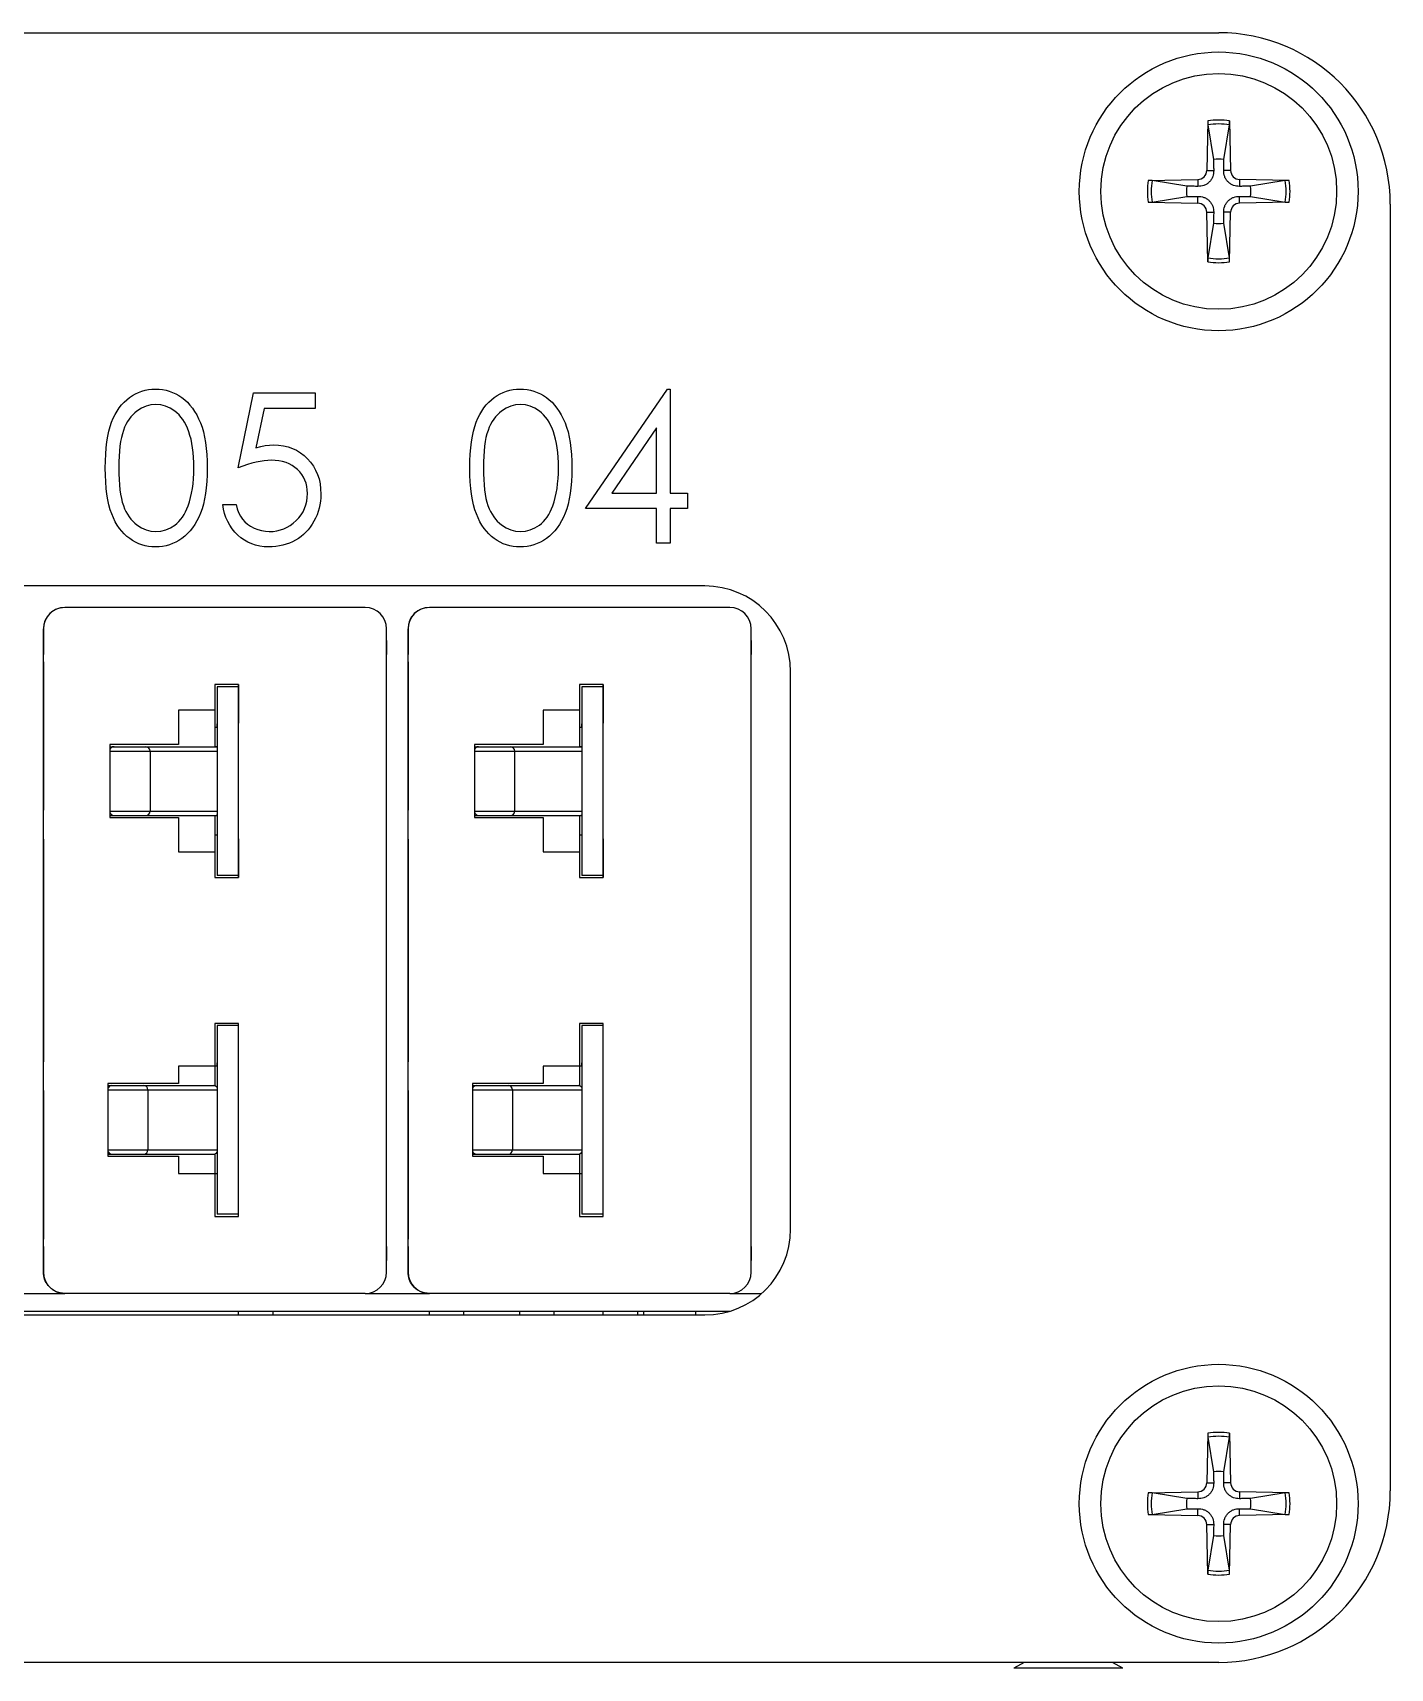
# Model space of a CAD drawing. Header units: millimetres. Extents: x -122 to 43, y -25 to 21.
# Drawn here: x 11.12 to 42.77, y -17.41 to 20.73 of the extents above; entities that cross this region are included whole.
import ezdxf

# ---------------------------------------------------------------- set-up
doc = ezdxf.new("R2010")
doc.units = ezdxf.units.MM

msp = doc.modelspace()

# ---------------------------------------------------------------- linework, layer by layer
at = {"color": 7, "linetype": 'Continuous', "lineweight": 25}
for p, q in [((-118.234, 20.729), (38.766, 20.729)), ((38.513, 18.672), (38.49, 17.516)), ((38.516, 18.58), (38.644, 17.771)), ((38.889, 17.771), (39.017, 18.58)), ((39.02, 18.672), (39.043, 17.516)), ((37.123, 17.282), (38.279, 17.305)), ((38.024, 17.152), (37.215, 17.279)), ((38.279, 17.305), (38.283, 17.145)), ((38.49, 17.516), (38.65, 17.512)), ((39.043, 17.516), (38.882, 17.512)), ((39.253, 17.305), (39.25, 17.145)), ((40.41, 17.282), (39.253, 17.305)), ((40.318, 17.279), (39.509, 17.152)), ((37.215, 16.778), (38.024, 16.906)), ((38.279, 16.752), (38.283, 16.913)), ((39.253, 16.752), (39.25, 16.913)), ((39.509, 16.906), (40.318, 16.778)), ((37.123, 16.775), (38.279, 16.752)), ((38.49, 16.542), (38.65, 16.545)), ((38.513, 15.385), (38.49, 16.542)), ((39.043, 16.542), (38.882, 16.545)), ((39.02, 15.385), (39.043, 16.542)), ((40.41, 16.775), (39.253, 16.752)), ((42.766, 16.729), (42.766, -13.271)), ((38.644, 16.286), (38.516, 15.477)), ((39.017, 15.477), (38.889, 16.286)), ((26.786, 7.829), (-106.554, 7.829)), ((18.866, 7.329), (11.866, 7.329)), ((27.366, 7.329), (20.366, 7.329)), ((11.366, -8.171), (11.366, 6.829)), ((11.366, 6.829), (11.366, 6.829)), ((19.366, -8.171), (19.366, 6.829)), ((19.866, -8.171), (19.866, 6.829)), ((19.866, 6.829), (19.866, 6.829)), ((27.866, -8.171), (27.866, 6.829)), ((28.786, -7.171), (28.786, 5.829)), ((15.916, 5.529), (15.366, 5.529)), ((15.366, 5.529), (15.366, 4.079)), ((15.916, 5.479), (15.416, 5.479)), ((15.416, 5.479), (15.416, 1.079)), ((15.916, 1.029), (15.916, 5.529)), ((15.916, 5.529), (15.916, 4.629)), ((24.416, 5.529), (23.866, 5.529)), ((23.866, 5.529), (23.866, 4.079)), ((23.916, 5.479), (23.916, 1.079)), ((24.416, 5.479), (23.916, 5.479)), ((24.416, 1.029), (24.416, 5.529)), ((24.416, 5.529), (24.416, 4.629)), ((11.366, -6.671), (11.366, 5.329)), ((19.866, -6.671), (19.866, 5.329)), ((15.366, 4.929), (14.516, 4.929)), ((14.516, 4.929), (14.516, 4.129)), ((23.866, 4.929), (23.016, 4.929)), ((23.016, 4.929), (23.016, 4.129)), ((15.416, 4.529), (15.366, 4.529)), ((23.916, 4.529), (23.866, 4.529)), ((12.916, 4.129), (12.916, 2.429)), ((14.516, 4.129), (12.916, 4.129)), ((12.916, 4.079), (15.416, 4.079)), ((12.916, 3.979), (15.416, 3.979)), ((13.852, 3.979), (13.852, 2.579)), ((21.416, 4.129), (21.416, 2.429)), ((23.016, 4.129), (21.416, 4.129)), ((21.416, 4.079), (23.916, 4.079)), ((21.416, 3.979), (23.916, 3.979)), ((22.352, 3.979), (22.352, 2.579)), ((12.916, 2.579), (15.416, 2.579)), ((12.916, 2.479), (15.416, 2.479)), ((12.916, 2.429), (14.516, 2.429)), ((14.516, 2.429), (14.516, 1.629)), ((15.366, 2.479), (15.366, 1.029)), ((21.416, 2.579), (23.916, 2.579)), ((21.416, 2.479), (23.916, 2.479)), ((21.416, 2.429), (23.016, 2.429)), ((23.016, 2.429), (23.016, 1.629)), ((23.866, 2.479), (23.866, 1.029)), ((15.366, 2.029), (15.416, 2.029)), ((15.916, 1.929), (15.916, 1.029)), ((23.866, 2.029), (23.916, 2.029)), ((24.416, 1.929), (24.416, 1.029)), ((14.516, 1.629), (15.366, 1.629)), ((23.016, 1.629), (23.866, 1.629)), ((15.366, 1.029), (15.916, 1.029)), ((15.916, 1.079), (15.416, 1.079)), ((23.866, 1.029), (24.416, 1.029)), ((24.416, 1.079), (23.916, 1.079)), ((15.916, -2.371), (15.366, -2.371)), ((15.366, -2.371), (15.366, -3.821)), ((15.916, -2.421), (15.416, -2.421)), ((15.416, -2.421), (15.416, -6.821)), ((15.916, -6.871), (15.916, -2.371)), ((24.416, -2.371), (23.866, -2.371)), ((23.866, -2.371), (23.866, -3.821)), ((23.916, -2.421), (23.916, -6.821)), ((24.416, -2.421), (23.916, -2.421)), ((24.416, -6.871), (24.416, -2.371)), ((15.416, -3.371), (14.516, -3.371)), ((14.516, -3.371), (14.516, -3.771)), ((23.916, -3.371), (23.016, -3.371)), ((23.016, -3.371), (23.016, -3.771)), ((12.866, -3.771), (12.866, -5.471)), ((14.516, -3.771), (12.866, -3.771)), ((21.366, -3.771), (21.366, -5.471)), ((23.016, -3.771), (21.366, -3.771)), ((12.866, -3.821), (15.366, -3.821)), ((12.866, -3.921), (15.416, -3.921)), ((13.802, -3.921), (13.802, -5.321)), ((21.366, -3.821), (23.866, -3.821)), ((21.366, -3.921), (23.916, -3.921)), ((22.302, -3.921), (22.302, -5.321)), ((12.866, -5.321), (15.416, -5.321)), ((21.366, -5.321), (23.916, -5.321)), ((12.866, -5.421), (15.366, -5.421)), ((12.866, -5.471), (14.516, -5.471)), ((14.516, -5.471), (14.516, -5.871)), ((15.366, -5.421), (15.366, -6.871)), ((21.366, -5.421), (23.866, -5.421)), ((21.366, -5.471), (23.016, -5.471)), ((23.016, -5.471), (23.016, -5.871)), ((23.866, -5.421), (23.866, -6.871)), ((14.516, -5.871), (15.416, -5.871)), ((23.016, -5.871), (23.916, -5.871)), ((15.916, -6.821), (15.416, -6.821)), ((24.416, -6.821), (23.916, -6.821)), ((15.366, -6.871), (15.916, -6.871)), ((23.866, -6.871), (24.416, -6.871)), ((11.366, -8.171), (11.366, -8.171)), ((19.866, -8.171), (19.866, -8.171)), ((10.366, -8.671), (11.866, -8.671)), ((18.866, -8.671), (11.866, -8.671)), ((18.866, -8.671), (20.366, -8.671)), ((27.366, -8.671), (20.366, -8.671)), ((27.366, -8.671), (28.109, -8.671)), ((-107.142, -9.083), (27.375, -9.083)), ((15.916, -9.171), (15.916, -9.083)), ((16.716, -9.083), (16.716, -9.171)), ((20.366, -9.171), (20.366, -9.083)), ((21.166, -9.171), (21.166, -9.083)), ((22.466, -9.083), (22.466, -9.171)), ((23.266, -9.083), (23.266, -9.171)), ((24.416, -9.171), (24.416, -9.083)), ((25.216, -9.083), (25.216, -9.171)), ((25.366, -9.171), (25.366, -9.083)), ((26.566, -9.083), (26.566, -9.171)), ((27.366, -9.085), (27.366, -9.083)), ((-106.554, -9.171), (26.786, -9.171)), ((38.513, -11.928), (38.49, -13.084)), ((38.516, -12.02), (38.644, -12.829)), ((38.889, -12.829), (39.017, -12.02)), ((39.02, -11.928), (39.043, -13.084)), ((37.123, -13.318), (38.279, -13.295)), ((38.024, -13.448), (37.215, -13.321)), ((38.279, -13.295), (38.283, -13.455)), ((38.49, -13.084), (38.65, -13.088)), ((39.043, -13.084), (38.882, -13.088)), ((39.253, -13.295), (39.25, -13.455)), ((40.41, -13.318), (39.253, -13.295)), ((40.318, -13.321), (39.509, -13.448)), ((37.215, -13.822), (38.024, -13.694)), ((38.279, -13.848), (38.283, -13.687)), ((39.253, -13.848), (39.25, -13.687)), ((39.509, -13.694), (40.318, -13.822)), ((37.123, -13.825), (38.279, -13.848)), ((38.49, -14.058), (38.65, -14.055)), ((38.513, -15.215), (38.49, -14.058)), ((39.043, -14.058), (38.882, -14.055)), ((39.02, -15.215), (39.043, -14.058)), ((40.41, -13.825), (39.253, -13.848)), ((38.644, -14.314), (38.516, -15.123)), ((39.017, -15.123), (38.889, -14.314)), ((38.766, -17.271), (-118.234, -17.271)), ((34.228, -17.271), (33.989, -17.409)), ((36.532, -17.409), (33.989, -17.409)), ((36.532, -17.409), (36.293, -17.271))]:
    msp.add_line(p, q, dxfattribs=at)
at = {"color": 7, "linetype": 'Continuous', "flags": 128}
for points in [[(12.809, 10.577), (12.811, 10.746), (12.818, 10.904), (12.83, 11.053), (12.846, 11.192), (12.866, 11.321), (12.892, 11.44), (12.922, 11.55), (12.957, 11.649), (12.995, 11.741), (13.038, 11.827), (13.085, 11.907), (13.135, 11.982), (13.189, 12.051), (13.247, 12.114), (13.309, 12.171), (13.375, 12.223), (13.443, 12.268), (13.514, 12.308), (13.586, 12.342), (13.661, 12.369), (13.738, 12.391), (13.816, 12.407), (13.896, 12.416), (13.979, 12.418), (13.979, 12.418), (14.062, 12.416), (14.144, 12.407), (14.224, 12.391), (14.301, 12.369), (14.377, 12.342), (14.451, 12.308), (14.523, 12.268), (14.592, 12.222), (14.659, 12.17), (14.723, 12.111), (14.782, 12.047), (14.838, 11.977), (14.891, 11.9), (14.94, 11.817), (14.985, 11.728), (15.027, 11.633), (15.064, 11.53), (15.097, 11.419), (15.125, 11.3), (15.147, 11.173), (15.164, 11.037), (15.177, 10.891), (15.184, 10.739), (15.187, 10.577), (15.187, 10.577), (15.184, 10.417), (15.177, 10.265), (15.164, 10.12), (15.148, 9.985), (15.125, 9.858), (15.098, 9.739), (15.066, 9.629), (15.029, 9.527), (14.988, 9.432), (14.943, 9.344), (14.895, 9.261), (14.842, 9.184), (14.786, 9.113), (14.726, 9.049), (14.662, 8.99), (14.594, 8.937), (14.524, 8.891), (14.452, 8.85), (14.378, 8.817), (14.302, 8.789), (14.224, 8.767), (14.144, 8.752), (14.062, 8.742), (13.979, 8.739), (13.979, 8.739), (13.896, 8.742), (13.816, 8.751), (13.738, 8.766), (13.662, 8.787), (13.588, 8.814), (13.515, 8.848), (13.445, 8.887), (13.377, 8.932), (13.312, 8.983), (13.25, 9.04), (13.193, 9.103), (13.139, 9.172), (13.088, 9.247), (13.041, 9.327), (12.998, 9.414), (12.959, 9.507), (12.924, 9.607), (12.893, 9.717), (12.868, 9.837), (12.847, 9.966), (12.83, 10.104), (12.818, 10.253), (12.811, 10.41), (12.809, 10.577)], [(17.7, 12.329), (17.7, 11.97), (17.7, 11.97), (16.509, 11.97), (16.509, 11.97), (16.321, 11.049), (16.321, 11.049), (16.432, 11.079), (16.538, 11.1), (16.638, 11.113), (16.733, 11.117), (16.733, 11.117), (16.85, 11.112), (16.962, 11.097), (17.069, 11.072), (17.17, 11.037), (17.266, 10.992), (17.357, 10.936), (17.442, 10.871), (17.523, 10.795), (17.596, 10.712), (17.659, 10.624), (17.713, 10.529), (17.757, 10.429), (17.791, 10.324), (17.815, 10.212), (17.829, 10.095), (17.834, 9.972), (17.834, 9.972), (17.832, 9.887), (17.825, 9.803), (17.812, 9.721), (17.794, 9.64), (17.772, 9.561), (17.745, 9.485), (17.712, 9.41), (17.674, 9.336), (17.633, 9.266), (17.588, 9.2), (17.539, 9.139), (17.487, 9.081), (17.431, 9.028), (17.372, 8.979), (17.309, 8.934), (17.243, 8.893), (17.173, 8.857), (17.101, 8.826), (17.027, 8.799), (16.95, 8.778), (16.87, 8.761), (16.787, 8.749), (16.701, 8.741), (16.614, 8.739), (16.614, 8.739), (16.509, 8.743), (16.409, 8.757), (16.313, 8.778), (16.221, 8.808), (16.133, 8.846), (16.05, 8.894), (15.97, 8.949), (15.895, 9.014), (15.826, 9.085), (15.764, 9.162), (15.709, 9.243), (15.662, 9.33), (15.622, 9.421), (15.589, 9.518), (15.564, 9.62), (15.546, 9.726), (15.546, 9.726), (15.86, 9.726), (15.86, 9.726), (15.885, 9.627), (15.917, 9.538), (15.957, 9.458), (16.004, 9.388), (16.06, 9.326), (16.124, 9.27), (16.196, 9.221), (16.276, 9.178), (16.362, 9.143), (16.45, 9.118), (16.54, 9.103), (16.632, 9.098), (16.632, 9.098), (16.722, 9.102), (16.808, 9.114), (16.891, 9.134), (16.971, 9.162), (17.048, 9.197), (17.121, 9.241), (17.191, 9.292), (17.259, 9.352), (17.32, 9.417), (17.373, 9.486), (17.418, 9.56), (17.455, 9.637), (17.484, 9.718), (17.504, 9.803), (17.516, 9.892), (17.52, 9.986), (17.52, 9.986), (17.517, 10.07), (17.506, 10.15), (17.488, 10.225), (17.463, 10.297), (17.431, 10.365), (17.391, 10.429), (17.344, 10.488), (17.29, 10.544), (17.231, 10.594), (17.165, 10.638), (17.096, 10.674), (17.022, 10.705), (16.943, 10.728), (16.858, 10.745), (16.77, 10.755), (16.676, 10.758), (16.676, 10.758), (16.595, 10.755), (16.509, 10.747), (16.419, 10.733), (16.324, 10.713), (16.226, 10.688), (16.123, 10.657), (16.016, 10.621), (15.905, 10.579), (15.905, 10.579), (16.264, 12.329), (16.264, 12.329), (17.7, 12.329)], [(21.309, 10.577), (21.311, 10.746), (21.318, 10.904), (21.33, 11.053), (21.346, 11.192), (21.366, 11.321), (21.392, 11.44), (21.422, 11.55), (21.457, 11.649), (21.495, 11.741), (21.538, 11.827), (21.585, 11.907), (21.635, 11.982), (21.689, 12.051), (21.747, 12.114), (21.809, 12.171), (21.875, 12.223), (21.943, 12.268), (22.014, 12.308), (22.086, 12.342), (22.161, 12.369), (22.238, 12.391), (22.316, 12.407), (22.396, 12.416), (22.479, 12.418), (22.479, 12.418), (22.562, 12.416), (22.644, 12.407), (22.724, 12.391), (22.801, 12.369), (22.877, 12.342), (22.951, 12.308), (23.023, 12.268), (23.092, 12.222), (23.159, 12.17), (23.223, 12.111), (23.282, 12.047), (23.338, 11.977), (23.391, 11.9), (23.44, 11.817), (23.485, 11.728), (23.527, 11.633), (23.564, 11.53), (23.597, 11.419), (23.625, 11.3), (23.647, 11.173), (23.664, 11.037), (23.677, 10.891), (23.684, 10.739), (23.687, 10.577), (23.687, 10.577), (23.684, 10.417), (23.677, 10.265), (23.664, 10.12), (23.648, 9.985), (23.625, 9.858), (23.598, 9.739), (23.566, 9.629), (23.529, 9.527), (23.488, 9.432), (23.443, 9.344), (23.395, 9.261), (23.342, 9.184), (23.286, 9.113), (23.226, 9.049), (23.162, 8.99), (23.094, 8.937), (23.024, 8.891), (22.952, 8.85), (22.878, 8.817), (22.802, 8.789), (22.724, 8.767), (22.644, 8.752), (22.562, 8.742), (22.479, 8.739), (22.479, 8.739), (22.396, 8.742), (22.316, 8.751), (22.238, 8.766), (22.162, 8.787), (22.088, 8.814), (22.015, 8.848), (21.945, 8.887), (21.877, 8.932), (21.812, 8.983), (21.75, 9.04), (21.693, 9.103), (21.639, 9.172), (21.588, 9.247), (21.541, 9.327), (21.498, 9.414), (21.459, 9.507), (21.424, 9.607), (21.393, 9.717), (21.368, 9.837), (21.347, 9.966), (21.33, 10.104), (21.318, 10.253), (21.311, 10.41), (21.309, 10.577)], [(25.912, 12.418), (25.975, 12.418), (25.975, 12.418), (25.975, 9.995), (25.975, 9.995), (26.379, 9.995), (26.379, 9.995), (26.379, 9.636), (26.379, 9.636), (25.975, 9.636), (25.975, 9.636), (25.975, 8.829), (25.975, 8.829), (25.661, 8.829), (25.661, 8.829), (25.661, 9.636), (25.661, 9.636), (24.001, 9.636), (24.001, 9.636), (25.912, 12.418)], [(13.123, 10.579), (13.124, 10.439), (13.13, 10.307), (13.138, 10.183), (13.149, 10.07), (13.165, 9.965), (13.183, 9.868), (13.205, 9.78), (13.23, 9.702), (13.259, 9.629), (13.29, 9.562), (13.325, 9.499), (13.363, 9.441), (13.404, 9.387), (13.448, 9.337), (13.496, 9.292), (13.546, 9.252), (13.653, 9.184), (13.762, 9.137), (13.874, 9.108), (13.989, 9.098), (13.989, 9.098), (14.105, 9.107), (14.217, 9.136), (14.325, 9.182), (14.43, 9.248), (14.479, 9.288), (14.526, 9.332), (14.569, 9.382), (14.61, 9.436), (14.647, 9.494), (14.681, 9.558), (14.712, 9.626), (14.74, 9.699), (14.74, 9.699), (14.771, 9.793), (14.798, 9.891), (14.821, 9.994), (14.84, 10.101), (14.854, 10.213), (14.864, 10.331), (14.871, 10.453), (14.873, 10.579), (14.873, 10.579), (14.871, 10.705), (14.866, 10.826), (14.856, 10.94), (14.843, 11.048), (14.827, 11.152), (14.807, 11.248), (14.782, 11.339), (14.755, 11.425), (14.724, 11.505), (14.691, 11.579), (14.654, 11.647), (14.615, 11.71), (14.573, 11.768), (14.527, 11.82), (14.479, 11.866), (14.429, 11.907), (14.323, 11.973), (14.215, 12.022), (14.104, 12.05), (13.989, 12.06), (13.989, 12.06), (13.874, 12.05), (13.761, 12.022), (13.652, 11.973), (13.546, 11.907), (13.496, 11.867), (13.449, 11.822), (13.405, 11.772), (13.364, 11.718), (13.326, 11.66), (13.291, 11.597), (13.26, 11.529), (13.231, 11.457), (13.206, 11.379), (13.184, 11.291), (13.165, 11.195), (13.15, 11.089), (13.138, 10.975), (13.13, 10.852), (13.124, 10.72), (13.123, 10.579)], [(21.623, 10.579), (21.624, 10.439), (21.63, 10.307), (21.638, 10.183), (21.649, 10.07), (21.665, 9.965), (21.683, 9.868), (21.705, 9.78), (21.73, 9.702), (21.759, 9.629), (21.79, 9.562), (21.825, 9.499), (21.863, 9.441), (21.904, 9.387), (21.948, 9.337), (21.996, 9.292), (22.046, 9.252), (22.153, 9.184), (22.262, 9.137), (22.374, 9.108), (22.489, 9.098), (22.489, 9.098), (22.605, 9.107), (22.717, 9.136), (22.825, 9.182), (22.93, 9.248), (22.979, 9.288), (23.026, 9.332), (23.069, 9.382), (23.11, 9.436), (23.147, 9.494), (23.181, 9.558), (23.212, 9.626), (23.24, 9.699), (23.24, 9.699), (23.271, 9.793), (23.298, 9.891), (23.321, 9.994), (23.34, 10.101), (23.354, 10.213), (23.364, 10.331), (23.371, 10.453), (23.373, 10.579), (23.373, 10.579), (23.371, 10.705), (23.366, 10.826), (23.356, 10.94), (23.343, 11.048), (23.327, 11.152), (23.307, 11.248), (23.282, 11.339), (23.255, 11.425), (23.224, 11.505), (23.191, 11.579), (23.154, 11.647), (23.115, 11.71), (23.073, 11.768), (23.027, 11.82), (22.979, 11.866), (22.929, 11.907), (22.823, 11.973), (22.715, 12.022), (22.604, 12.05), (22.489, 12.06), (22.489, 12.06), (22.374, 12.05), (22.261, 12.022), (22.152, 11.973), (22.046, 11.907), (21.996, 11.867), (21.949, 11.822), (21.905, 11.772), (21.864, 11.718), (21.826, 11.66), (21.791, 11.597), (21.76, 11.529), (21.731, 11.457), (21.706, 11.379), (21.684, 11.291), (21.665, 11.195), (21.65, 11.089), (21.638, 10.975), (21.63, 10.852), (21.624, 10.72), (21.623, 10.579)], [(25.661, 9.995), (25.661, 11.515), (25.661, 11.515), (24.618, 9.995), (24.618, 9.995), (25.661, 9.995)]]:
    msp.add_lwpolyline(points, dxfattribs=at)
at = {"color": 7, "linetype": 'Continuous', "lineweight": 25, "flags": 128}
for points in [[(11.366, 5.329), (11.366, 5.621), (11.366, 5.903), (11.366, 6.162), (11.366, 6.389), (11.366, 6.576), (11.366, 6.715), (11.366, 6.8), (11.366, 6.829)], [(11.366, 6.829), (11.366, 6.574), (11.366, 6.385), (11.366, 6.268), (11.366, 6.229), (11.366, 6.268), (11.366, 6.385), (11.366, 6.574), (11.366, 6.829)], [(11.366, 6.829), (11.366, 6.574), (11.366, 6.385), (11.366, 6.268), (11.366, 6.229), (11.366, 6.268), (11.366, 6.385), (11.366, 6.574), (11.366, 6.829)], [(11.366, 6.829), (11.366, 6.574), (11.366, 6.385), (11.366, 6.268), (11.366, 6.229), (11.366, 6.268), (11.366, 6.385), (11.366, 6.574), (11.366, 6.829)], [(19.366, 6.558), (19.366, 6.395), (19.366, 6.285), (19.366, 6.233), (19.366, 6.229)], [(19.866, 5.329), (19.866, 5.621), (19.866, 5.903), (19.866, 6.162), (19.866, 6.389), (19.866, 6.576), (19.866, 6.715), (19.866, 6.8), (19.866, 6.829)], [(19.866, 6.829), (19.866, 6.574), (19.866, 6.385), (19.866, 6.268), (19.866, 6.229), (19.866, 6.268), (19.866, 6.385), (19.866, 6.574), (19.866, 6.829)], [(19.866, 6.829), (19.866, 6.574), (19.866, 6.385), (19.866, 6.268), (19.866, 6.229), (19.866, 6.268), (19.866, 6.385), (19.866, 6.574), (19.866, 6.829)], [(19.866, 6.829), (19.866, 6.574), (19.866, 6.385), (19.866, 6.268), (19.866, 6.229), (19.866, 6.268), (19.866, 6.385), (19.866, 6.574), (19.866, 6.829)], [(27.866, 6.558), (27.866, 6.395), (27.866, 6.285), (27.866, 6.233), (27.866, 6.229)], [(11.366, 4.329), (11.366, 4.822), (11.366, 5.275), (11.366, 5.651), (11.366, 5.921), (11.366, 6.061), (11.366, 6.061), (11.366, 5.921), (11.366, 5.651), (11.366, 5.275), (11.366, 4.822), (11.366, 4.329), (11.366, 3.836), (11.366, 3.383), (11.366, 3.006), (11.366, 2.737), (11.366, 2.597), (11.366, 2.597), (11.366, 2.737), (11.366, 3.006), (11.366, 3.383), (11.366, 3.836), (11.366, 4.329)], [(19.866, 4.329), (19.866, 4.822), (19.866, 5.275), (19.866, 5.651), (19.866, 5.921), (19.866, 6.061), (19.866, 6.061), (19.866, 5.921), (19.866, 5.651), (19.866, 5.275), (19.866, 4.822), (19.866, 4.329), (19.866, 3.836), (19.866, 3.383), (19.866, 3.006), (19.866, 2.737), (19.866, 2.597), (19.866, 2.597), (19.866, 2.737), (19.866, 3.006), (19.866, 3.383), (19.866, 3.836), (19.866, 4.329)], [(15.416, 4.529), (15.416, 4.61), (15.416, 4.61), (15.416, 4.466), (15.416, 4.193), (15.416, 3.821), (15.416, 3.39), (15.416, 2.947), (15.416, 2.54), (15.416, 2.213), (15.416, 2.002), (15.416, 1.929), (15.416, 1.929)], [(23.916, 4.529), (23.916, 4.61), (23.916, 4.61), (23.916, 4.466), (23.916, 4.193), (23.916, 3.821), (23.916, 3.39), (23.916, 2.947), (23.916, 2.54), (23.916, 2.213), (23.916, 2.002), (23.916, 1.929), (23.916, 1.929)], [(11.366, -0.671), (11.366, -0.072), (11.366, 0.496), (11.366, 1), (11.366, 1.414), (11.366, 1.716), (11.366, 1.889), (11.366, 1.924), (11.366, 1.82), (11.366, 1.58), (11.366, 1.22), (11.366, 0.757), (11.366, 0.218), (11.366, -0.369), (11.366, -0.973), (11.366, -1.561), (11.366, -2.1), (11.366, -2.562), (11.366, -2.923), (11.366, -3.162), (11.366, -3.267), (11.366, -3.232), (11.366, -3.059), (11.366, -2.757), (11.366, -2.343), (11.366, -1.838), (11.366, -1.271), (11.366, -0.671)], [(11.366, -0.671), (11.366, -0.072), (11.366, 0.496), (11.366, 1), (11.366, 1.414), (11.366, 1.716), (11.366, 1.889), (11.366, 1.924), (11.366, 1.82), (11.366, 1.58), (11.366, 1.22), (11.366, 0.757), (11.366, 0.218), (11.366, -0.369), (11.366, -0.973), (11.366, -1.561), (11.366, -2.1), (11.366, -2.562), (11.366, -2.923), (11.366, -3.162), (11.366, -3.267), (11.366, -3.232), (11.366, -3.059), (11.366, -2.757), (11.366, -2.343), (11.366, -1.838), (11.366, -1.271), (11.366, -0.671)], [(19.866, -0.671), (19.866, -0.072), (19.866, 0.496), (19.866, 1), (19.866, 1.414), (19.866, 1.716), (19.866, 1.889), (19.866, 1.924), (19.866, 1.82), (19.866, 1.58), (19.866, 1.22), (19.866, 0.757), (19.866, 0.218), (19.866, -0.369), (19.866, -0.973), (19.866, -1.561), (19.866, -2.1), (19.866, -2.562), (19.866, -2.923), (19.866, -3.162), (19.866, -3.267), (19.866, -3.232), (19.866, -3.059), (19.866, -2.757), (19.866, -2.343), (19.866, -1.838), (19.866, -1.271), (19.866, -0.671)], [(19.866, -0.671), (19.866, -0.072), (19.866, 0.496), (19.866, 1), (19.866, 1.414), (19.866, 1.716), (19.866, 1.889), (19.866, 1.924), (19.866, 1.82), (19.866, 1.58), (19.866, 1.22), (19.866, 0.757), (19.866, 0.218), (19.866, -0.369), (19.866, -0.973), (19.866, -1.561), (19.866, -2.1), (19.866, -2.562), (19.866, -2.923), (19.866, -3.162), (19.866, -3.267), (19.866, -3.232), (19.866, -3.059), (19.866, -2.757), (19.866, -2.343), (19.866, -1.838), (19.866, -1.271), (19.866, -0.671)], [(15.416, -3.371), (15.416, -3.29), (15.416, -3.29), (15.416, -3.434), (15.416, -3.707), (15.416, -4.079), (15.416, -4.51), (15.416, -4.953), (15.416, -5.36), (15.416, -5.687), (15.416, -5.898), (15.416, -5.971), (15.416, -5.971)], [(23.916, -3.371), (23.916, -3.29), (23.916, -3.29), (23.916, -3.434), (23.916, -3.707), (23.916, -4.079), (23.916, -4.51), (23.916, -4.953), (23.916, -5.36), (23.916, -5.687), (23.916, -5.898), (23.916, -5.971), (23.916, -5.971)], [(11.366, -5.671), (11.366, -5.178), (11.366, -4.725), (11.366, -4.349), (11.366, -4.079), (11.366, -3.939), (11.366, -3.939), (11.366, -4.079), (11.366, -4.349), (11.366, -4.725), (11.366, -5.178), (11.366, -5.671), (11.366, -6.164), (11.366, -6.617), (11.366, -6.994), (11.366, -7.263), (11.366, -7.403), (11.366, -7.403), (11.366, -7.263), (11.366, -6.994), (11.366, -6.617), (11.366, -6.164), (11.366, -5.671)], [(19.866, -5.671), (19.866, -5.178), (19.866, -4.725), (19.866, -4.349), (19.866, -4.079), (19.866, -3.939), (19.866, -3.939), (19.866, -4.079), (19.866, -4.349), (19.866, -4.725), (19.866, -5.178), (19.866, -5.671), (19.866, -6.164), (19.866, -6.617), (19.866, -6.994), (19.866, -7.263), (19.866, -7.403), (19.866, -7.403), (19.866, -7.263), (19.866, -6.994), (19.866, -6.617), (19.866, -6.164), (19.866, -5.671)], [(11.366, -8.171), (11.366, -8.142), (11.366, -8.057), (11.366, -7.918), (11.366, -7.732), (11.366, -7.505), (11.366, -7.245), (11.366, -6.964), (11.366, -6.671)], [(19.866, -8.171), (19.866, -8.142), (19.866, -8.057), (19.866, -7.918), (19.866, -7.732), (19.866, -7.505), (19.866, -7.245), (19.866, -6.964), (19.866, -6.671)], [(11.366, -8.171), (11.366, -7.917), (11.366, -7.727), (11.366, -7.611), (11.366, -7.571), (11.366, -7.611), (11.366, -7.727), (11.366, -7.917), (11.366, -8.171)], [(11.366, -8.171), (11.366, -7.917), (11.366, -7.727), (11.366, -7.611), (11.366, -7.571), (11.366, -7.611), (11.366, -7.727), (11.366, -7.917), (11.366, -8.171)], [(11.366, -8.171), (11.366, -7.917), (11.366, -7.727), (11.366, -7.611), (11.366, -7.571), (11.366, -7.611), (11.366, -7.727), (11.366, -7.917), (11.366, -8.171)], [(19.366, -7.571), (19.366, -7.576), (19.366, -7.628), (19.366, -7.737), (19.366, -7.901)], [(19.866, -8.171), (19.866, -7.917), (19.866, -7.727), (19.866, -7.611), (19.866, -7.571), (19.866, -7.611), (19.866, -7.727), (19.866, -7.917), (19.866, -8.171)], [(19.866, -8.171), (19.866, -7.917), (19.866, -7.727), (19.866, -7.611), (19.866, -7.571), (19.866, -7.611), (19.866, -7.727), (19.866, -7.917), (19.866, -8.171)], [(19.866, -8.171), (19.866, -7.917), (19.866, -7.727), (19.866, -7.611), (19.866, -7.571), (19.866, -7.611), (19.866, -7.727), (19.866, -7.917), (19.866, -8.171)], [(27.866, -7.571), (27.866, -7.576), (27.866, -7.628), (27.866, -7.737), (27.866, -7.901)]]:
    msp.add_lwpolyline(points, dxfattribs=at)
at = {"color": 7, "linetype": 'Continuous', "lineweight": 25}
for centre, radius in [((38.766, 17.029), 3.25), ((38.766, 17.029), 2.75), ((38.766, -13.571), 3.25), ((38.766, -13.571), 2.75)]:
    msp.add_circle(centre, radius, dxfattribs=at)
for centre, radius, start, end in [((38.766, 16.729), 4, 0, 90), ((38.766, 17.029), 1.663, 81.2244, 98.7756), ((38.766, 17.029), 1.572, 80.8259, 99.1741), ((38.766, 17.029), 0.752, 80.6078, 99.3922), ((38.766, 17.029), 1.663, 171.2244, 188.7756), ((38.766, 17.029), 1.572, 170.8259, 189.1741), ((38.275, 17.52), 0.215, 271.1322, 358.8678), ((39.258, 17.52), 0.215, 181.1322, 268.8678), ((38.766, 17.029), 1.572, 350.8259, 9.1741), ((38.766, 17.029), 1.663, 351.2244, 8.7756), ((38.766, 17.029), 0.752, 170.6078, 189.3922), ((38.766, 17.029), 0.752, 350.6078, 9.3922), ((38.275, 16.538), 0.215, 1.1322, 88.8678), ((39.258, 16.538), 0.215, 91.1322, 178.8678), ((38.766, 17.029), 0.752, 260.6078, 279.3922), ((38.766, 17.029), 1.663, 261.2244, 278.7756), ((38.766, 17.029), 1.572, 260.8259, 279.1741), ((26.786, 5.829), 2, 0, 90), ((11.866, 6.829), 0.5, 90, 180), ((18.866, 6.829), 0.5, 360, 90), ((20.366, 6.829), 0.5, 90, 180), ((27.366, 6.829), 0.5, 360, 90), ((13.013, 3.979), 0.1, 90, 165.2821), ((13.754, 3.98), 0.0985, 359.1178, 89.0898), ((15.386, 3.985), 0.0942, 70.9083, 89.9875), ((21.513, 3.979), 0.1, 90, 165.2821), ((22.254, 3.98), 0.0985, 359.1178, 89.0898), ((23.886, 3.985), 0.0942, 70.9083, 89.9875), ((13.013, 2.579), 0.1, 194.6976, 270), ((13.754, 2.577), 0.0985, 270.9102, 0.8822), ((15.386, 2.573), 0.0942, 270.0125, 289.0917), ((21.513, 2.579), 0.1, 194.6976, 270), ((22.254, 2.577), 0.0985, 270.9102, 0.8822), ((23.886, 2.573), 0.0942, 270.0125, 289.0917), ((12.963, -3.921), 0.1, 90, 165.2821), ((13.704, -3.92), 0.0985, 359.1178, 89.0898), ((15.335, -3.917), 0.0962, 32.3191, 89.7004), ((21.463, -3.921), 0.1, 90, 165.2821), ((22.204, -3.92), 0.0985, 359.1178, 89.0898), ((23.835, -3.917), 0.0962, 32.3191, 89.7004), ((13.704, -5.323), 0.0985, 270.9102, 0.8822), ((22.204, -5.323), 0.0985, 270.9102, 0.8822), ((12.963, -5.321), 0.1, 194.6976, 270), ((15.335, -5.325), 0.0962, 270.2996, 327.6809), ((21.463, -5.321), 0.1, 194.6976, 270), ((23.835, -5.325), 0.0962, 270.2996, 327.6809), ((26.786, -7.171), 2, 270, 0), ((11.866, -8.171), 0.5, 180, 270), ((18.866, -8.171), 0.5, 270, 360), ((20.366, -8.171), 0.5, 180, 270), ((27.366, -8.171), 0.5, 270, 360), ((38.766, -13.571), 1.663, 81.2244, 98.7756), ((38.766, -13.571), 1.572, 80.8259, 99.1741), ((38.766, -13.571), 0.752, 80.6078, 99.3922), ((38.766, -13.571), 1.663, 171.2244, 188.7756), ((38.766, -13.571), 1.572, 170.8259, 189.1741), ((38.275, -13.08), 0.215, 271.1322, 358.8678), ((38.766, -13.271), 4, 270, 0), ((39.258, -13.08), 0.215, 181.1322, 268.8678), ((38.766, -13.571), 1.572, 350.8259, 9.1741), ((38.766, -13.571), 1.663, 351.2244, 8.7756), ((38.766, -13.571), 0.752, 170.6078, 189.3922), ((38.766, -13.571), 0.752, 350.6078, 9.3922), ((38.275, -14.062), 0.215, 1.1322, 88.8678), ((39.258, -14.062), 0.215, 91.1322, 178.8678), ((38.766, -13.571), 0.752, 260.6078, 279.3922), ((38.766, -13.571), 1.663, 261.2244, 278.7756), ((38.766, -13.571), 1.572, 260.8259, 279.1741)]:
    msp.add_arc(centre, radius, start, end, dxfattribs=at)
for points, knots in [([(38.513, 18.672), (38.513, 18.662), (38.512, 18.641), (38.513, 18.614), (38.514, 18.593), (38.515, 18.585), (38.516, 18.58)], [0, 0, 0, 0, 0.282263, 0.542721, 0.781806, 1, 1, 1, 1]), ([(39.017, 18.58), (39.018, 18.585), (39.019, 18.593), (39.02, 18.614), (39.02, 18.641), (39.02, 18.662), (39.02, 18.672)], [0, 0, 0, 0, 0.218194, 0.457279, 0.717737, 1, 1, 1, 1]), ([(38.644, 17.771), (38.645, 17.715), (38.647, 17.629), (38.65, 17.542), (38.65, 17.512)], [0, 0, 0, 0, 0.652324, 1, 1, 1, 1]), ([(38.882, 17.512), (38.883, 17.552), (38.886, 17.639), (38.888, 17.725), (38.889, 17.771)], [0, 0, 0, 0, 0.463307, 1, 1, 1, 1]), ([(37.215, 17.279), (37.21, 17.28), (37.202, 17.281), (37.181, 17.282), (37.154, 17.283), (37.133, 17.283), (37.123, 17.282)], [0, 0, 0, 0, 0.218194, 0.457279, 0.717737, 1, 1, 1, 1]), ([(38.65, 17.512), (38.647, 17.466), (38.642, 17.396), (38.597, 17.307), (38.549, 17.246), (38.488, 17.198), (38.399, 17.153), (38.329, 17.148), (38.283, 17.145)], [0, 0, 0, 0, 0.24984, 0.376376, 0.5, 0.623624, 0.75016, 1, 1, 1, 1]), ([(39.25, 17.145), (39.204, 17.148), (39.134, 17.153), (39.045, 17.198), (38.984, 17.246), (38.936, 17.307), (38.891, 17.396), (38.886, 17.466), (38.882, 17.512)], [0, 0, 0, 0, 0.24984, 0.376376, 0.5, 0.623624, 0.75016, 1, 1, 1, 1]), ([(40.41, 17.282), (40.399, 17.283), (40.379, 17.283), (40.352, 17.282), (40.331, 17.281), (40.322, 17.28), (40.318, 17.279)], [0, 0, 0, 0, 0.2822632, 0.542721, 0.7818059, 1, 1, 1, 1]), ([(38.283, 17.145), (38.243, 17.146), (38.156, 17.148), (38.07, 17.15), (38.024, 17.152)], [0, 0, 0, 0, 0.463307, 1, 1, 1, 1]), ([(38.024, 16.906), (38.08, 16.907), (38.166, 16.91), (38.253, 16.912), (38.283, 16.913)], [0, 0, 0, 0, 0.652324, 1, 1, 1, 1]), ([(38.283, 16.913), (38.329, 16.909), (38.399, 16.904), (38.488, 16.859), (38.549, 16.811), (38.597, 16.75), (38.642, 16.661), (38.647, 16.591), (38.65, 16.545)], [0, 0, 0, 0, 0.24984, 0.376376, 0.5, 0.623624, 0.75016, 1, 1, 1, 1]), ([(38.882, 16.545), (38.886, 16.591), (38.891, 16.661), (38.936, 16.75), (38.984, 16.811), (39.045, 16.859), (39.134, 16.904), (39.204, 16.909), (39.25, 16.913)], [0, 0, 0, 0, 0.24984, 0.376376, 0.5, 0.623624, 0.75016, 1, 1, 1, 1]), ([(39.509, 17.152), (39.453, 17.15), (39.366, 17.148), (39.28, 17.146), (39.25, 17.145)], [0, 0, 0, 0, 0.652324, 1, 1, 1, 1]), ([(39.25, 16.913), (39.29, 16.912), (39.376, 16.909), (39.463, 16.907), (39.509, 16.906)], [0, 0, 0, 0, 0.463307, 1, 1, 1, 1]), ([(37.123, 16.775), (37.133, 16.775), (37.154, 16.775), (37.181, 16.775), (37.202, 16.777), (37.21, 16.778), (37.215, 16.778)], [0, 0, 0, 0, 0.282263, 0.542721, 0.781806, 1, 1, 1, 1]), ([(38.65, 16.545), (38.649, 16.505), (38.647, 16.419), (38.645, 16.333), (38.644, 16.286)], [0, 0, 0, 0, 0.463307, 1, 1, 1, 1]), ([(38.889, 16.286), (38.888, 16.343), (38.885, 16.429), (38.883, 16.515), (38.882, 16.545)], [0, 0, 0, 0, 0.652324, 1, 1, 1, 1]), ([(40.318, 16.778), (40.322, 16.778), (40.331, 16.777), (40.352, 16.775), (40.379, 16.775), (40.399, 16.775), (40.41, 16.775)], [0, 0, 0, 0, 0.218194, 0.457279, 0.717737, 1, 1, 1, 1]), ([(38.516, 15.477), (38.515, 15.473), (38.514, 15.464), (38.513, 15.443), (38.512, 15.416), (38.513, 15.396), (38.513, 15.385)], [0, 0, 0, 0, 0.218194, 0.457279, 0.717737, 1, 1, 1, 1]), ([(39.02, 15.385), (39.02, 15.396), (39.02, 15.416), (39.02, 15.443), (39.019, 15.464), (39.018, 15.473), (39.017, 15.477)], [0, 0, 0, 0, 0.282263, 0.542721, 0.781806, 1, 1, 1, 1]), ([(11.866, 7.329), (11.79, 7.318), (11.636, 7.297), (11.475, 7.158), (11.383, 6.996), (11.372, 6.885), (11.366, 6.829)], [0, 0, 0, 0, 0.278042, 0.557528, 0.778668, 1, 1, 1, 1]), ([(20.366, 7.329), (20.29, 7.318), (20.136, 7.297), (19.975, 7.158), (19.883, 6.996), (19.872, 6.885), (19.866, 6.829)], [0, 0, 0, 0, 0.278042, 0.557528, 0.778668, 1, 1, 1, 1]), ([(15.416, 4.079), (15.416, 4.079), (15.416, 4.079), (15.416, 4.079), (15.416, 4.078), (15.416, 4.076), (15.416, 4.074)], [0, 0, 0, 0, 0.332062, 0.433632, 0.492228, 1, 1, 1, 1]), ([(15.416, 4.073), (15.416, 4.075), (15.416, 4.078), (15.416, 4.079), (15.416, 4.079), (15.416, 4.079), (15.416, 4.079)], [0, 0, 0, 0, 0.507259, 0.56746, 0.66965, 1, 1, 1, 1]), ([(23.916, 4.079), (23.916, 4.079), (23.916, 4.079), (23.916, 4.079), (23.916, 4.078), (23.916, 4.076), (23.916, 4.074)], [0, 0, 0, 0, 0.332062, 0.433632, 0.492228, 1, 1, 1, 1]), ([(23.916, 4.073), (23.916, 4.075), (23.916, 4.078), (23.916, 4.079), (23.916, 4.079), (23.916, 4.079), (23.916, 4.079)], [0, 0, 0, 0, 0.507259, 0.56746, 0.66965, 1, 1, 1, 1]), ([(15.416, 2.479), (15.416, 2.479), (15.416, 2.479), (15.416, 2.479), (15.416, 2.479), (15.416, 2.482), (15.416, 2.485)], [0, 0, 0, 0, 0.328973, 0.431507, 0.492741, 1, 1, 1, 1]), ([(15.416, 2.484), (15.416, 2.482), (15.416, 2.479), (15.416, 2.479), (15.416, 2.479), (15.416, 2.479), (15.416, 2.479)], [0, 0, 0, 0, 0.507772, 0.565399, 0.666647, 1, 1, 1, 1]), ([(23.916, 2.479), (23.916, 2.479), (23.916, 2.479), (23.916, 2.479), (23.916, 2.479), (23.916, 2.482), (23.916, 2.485)], [0, 0, 0, 0, 0.328973, 0.431507, 0.492741, 1, 1, 1, 1]), ([(23.916, 2.484), (23.916, 2.482), (23.916, 2.479), (23.916, 2.479), (23.916, 2.479), (23.916, 2.479), (23.916, 2.479)], [0, 0, 0, 0, 0.507772, 0.565399, 0.666647, 1, 1, 1, 1]), ([(15.416, -3.87), (15.416, -3.853), (15.416, -3.818), (15.416, -3.85), (15.416, -3.866)], [0, 0, 0, 0, 0.500427, 1, 1, 1, 1]), ([(23.916, -3.87), (23.916, -3.853), (23.916, -3.818), (23.916, -3.85), (23.916, -3.866)], [0, 0, 0, 0, 0.500427, 1, 1, 1, 1]), ([(11.866, -8.671), (11.79, -8.661), (11.636, -8.64), (11.475, -8.5), (11.383, -8.339), (11.372, -8.227), (11.366, -8.171)], [0, 0, 0, 0, 0.2781, 0.557533, 0.778613, 1, 1, 1, 1]), ([(20.366, -8.671), (20.29, -8.661), (20.136, -8.64), (19.975, -8.5), (19.883, -8.339), (19.872, -8.227), (19.866, -8.171)], [0, 0, 0, 0, 0.2781002, 0.5575326, 0.7786132, 1, 1, 1, 1]), ([(38.513, -11.928), (38.513, -11.938), (38.512, -11.959), (38.513, -11.986), (38.514, -12.007), (38.515, -12.015), (38.516, -12.02)], [0, 0, 0, 0, 0.282263, 0.542721, 0.781806, 1, 1, 1, 1]), ([(39.017, -12.02), (39.018, -12.015), (39.019, -12.007), (39.02, -11.986), (39.02, -11.959), (39.02, -11.938), (39.02, -11.928)], [0, 0, 0, 0, 0.218194, 0.457279, 0.717737, 1, 1, 1, 1]), ([(38.644, -12.829), (38.645, -12.885), (38.647, -12.971), (38.65, -13.058), (38.65, -13.088)], [0, 0, 0, 0, 0.652324, 1, 1, 1, 1]), ([(38.882, -13.088), (38.883, -13.048), (38.886, -12.961), (38.888, -12.875), (38.889, -12.829)], [0, 0, 0, 0, 0.463307, 1, 1, 1, 1]), ([(37.215, -13.321), (37.21, -13.32), (37.202, -13.319), (37.181, -13.318), (37.154, -13.317), (37.133, -13.317), (37.123, -13.318)], [0, 0, 0, 0, 0.2181941, 0.457279, 0.7177368, 1, 1, 1, 1]), ([(38.65, -13.088), (38.647, -13.134), (38.642, -13.204), (38.597, -13.293), (38.549, -13.354), (38.488, -13.402), (38.399, -13.447), (38.329, -13.452), (38.283, -13.455)], [0, 0, 0, 0, 0.24984, 0.376376, 0.5, 0.623624, 0.75016, 1, 1, 1, 1]), ([(39.25, -13.455), (39.204, -13.452), (39.134, -13.447), (39.045, -13.402), (38.984, -13.354), (38.936, -13.293), (38.891, -13.204), (38.886, -13.134), (38.882, -13.088)], [0, 0, 0, 0, 0.24984, 0.376376, 0.5, 0.623624, 0.75016, 1, 1, 1, 1]), ([(40.41, -13.318), (40.399, -13.317), (40.379, -13.317), (40.352, -13.318), (40.331, -13.319), (40.322, -13.32), (40.318, -13.321)], [0, 0, 0, 0, 0.282263, 0.542721, 0.781806, 1, 1, 1, 1]), ([(38.283, -13.455), (38.243, -13.454), (38.156, -13.452), (38.07, -13.45), (38.024, -13.448)], [0, 0, 0, 0, 0.463307, 1, 1, 1, 1]), ([(38.024, -13.694), (38.08, -13.693), (38.166, -13.69), (38.253, -13.688), (38.283, -13.687)], [0, 0, 0, 0, 0.652324, 1, 1, 1, 1]), ([(38.283, -13.687), (38.329, -13.691), (38.399, -13.696), (38.488, -13.741), (38.549, -13.789), (38.597, -13.85), (38.642, -13.939), (38.647, -14.009), (38.65, -14.055)], [0, 0, 0, 0, 0.2498398, 0.3763762, 0.5, 0.6236238, 0.7501602, 1, 1, 1, 1]), ([(38.882, -14.055), (38.886, -14.009), (38.891, -13.939), (38.936, -13.85), (38.984, -13.789), (39.045, -13.741), (39.134, -13.696), (39.204, -13.691), (39.25, -13.687)], [0, 0, 0, 0, 0.24984, 0.376376, 0.5, 0.623624, 0.75016, 1, 1, 1, 1]), ([(39.509, -13.448), (39.453, -13.45), (39.366, -13.452), (39.28, -13.454), (39.25, -13.455)], [0, 0, 0, 0, 0.652324, 1, 1, 1, 1]), ([(39.25, -13.687), (39.29, -13.688), (39.376, -13.691), (39.463, -13.693), (39.509, -13.694)], [0, 0, 0, 0, 0.4633071, 1, 1, 1, 1]), ([(37.123, -13.825), (37.133, -13.825), (37.154, -13.825), (37.181, -13.825), (37.202, -13.823), (37.21, -13.822), (37.215, -13.822)], [0, 0, 0, 0, 0.282263, 0.542721, 0.781806, 1, 1, 1, 1]), ([(38.65, -14.055), (38.649, -14.095), (38.647, -14.181), (38.645, -14.267), (38.644, -14.314)], [0, 0, 0, 0, 0.463307, 1, 1, 1, 1]), ([(38.889, -14.314), (38.888, -14.257), (38.885, -14.171), (38.883, -14.085), (38.882, -14.055)], [0, 0, 0, 0, 0.652324, 1, 1, 1, 1]), ([(40.318, -13.822), (40.322, -13.822), (40.331, -13.823), (40.352, -13.825), (40.379, -13.825), (40.399, -13.825), (40.41, -13.825)], [0, 0, 0, 0, 0.218194, 0.457279, 0.717737, 1, 1, 1, 1]), ([(38.516, -15.123), (38.515, -15.127), (38.514, -15.136), (38.513, -15.157), (38.512, -15.184), (38.513, -15.204), (38.513, -15.215)], [0, 0, 0, 0, 0.218194, 0.457279, 0.717737, 1, 1, 1, 1]), ([(39.02, -15.215), (39.02, -15.204), (39.02, -15.184), (39.02, -15.157), (39.019, -15.136), (39.018, -15.127), (39.017, -15.123)], [0, 0, 0, 0, 0.282263, 0.542721, 0.781806, 1, 1, 1, 1])]:
    msp.add_open_spline(points, degree=3, knots=knots, dxfattribs=at)

doc.saveas('drawing.dxf')
